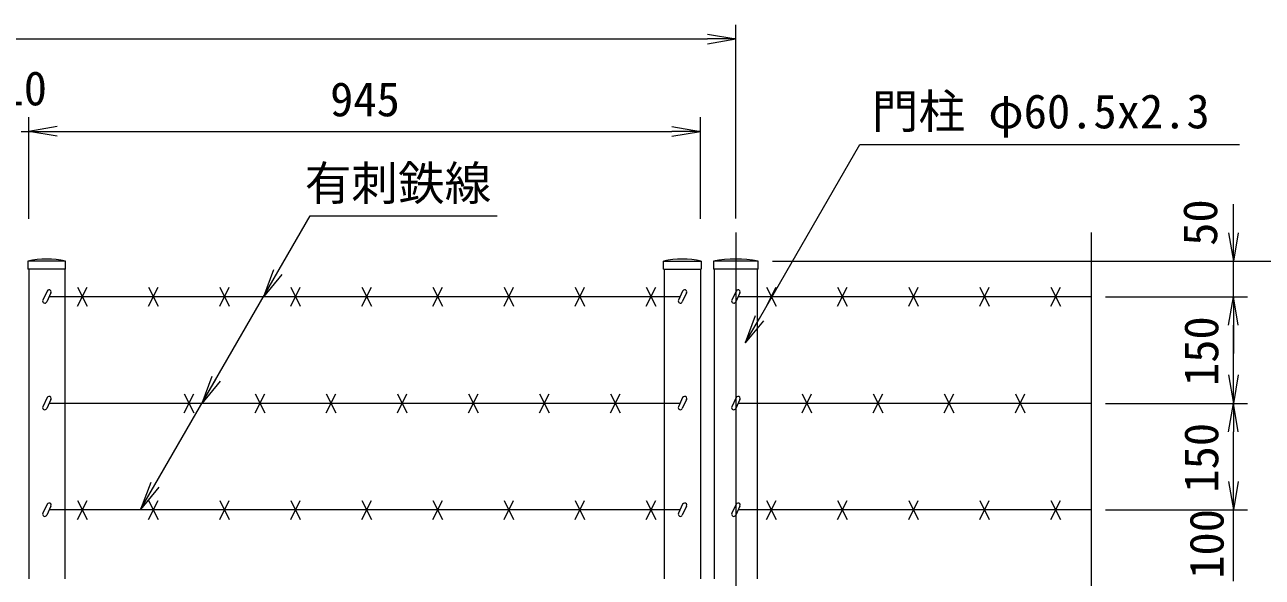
# Model space of a CAD drawing. Units: millimetres, scale not verified. Extents: x -4200 to 4200, y -2970 to 2970.
# Drawn here: x 1484 to 3225, y 967 to 1744 of the extents above; entities that cross this region are included whole.
import ezdxf
from ezdxf.enums import TextEntityAlignment as Align

# ---------------------------------------------------------------- set-up
doc = ezdxf.new("R2010")
doc.units = ezdxf.units.MM
doc.header["$LTSCALE"] = 20
doc.linetypes.add('USER1', pattern=[50.8, 31.75, -6.35, 6.35, -6.35])
for name, color, linetype, lineweight in [('0-2_D-BMK', 2, 'USER1', 13), ('0-3_D-STR1', 1, 'Continuous', 18), ('0-6_D-STR3', 3, 'Continuous', 13), ('0-7_0', 7, 'Continuous', 9), ('0-8_D-STR-DIM', 7, 'Continuous', 9), ('0-A_D-STR-TXT', 7, 'Continuous', 9)]:
    doc.layers.add(name, color=color, linetype=linetype, lineweight=lineweight)
doc.styles.add('ＭＳ ゴシック', font='')
doc.styles.get('ＭＳ ゴシック').set_extended_font_data('MS Gothic')

# ---------------------------------------------------------------- blocks, each defined once
blk = doc.blocks.new('_Open')
at = {"layer": '0-7_0'}
blk.add_line((-20, 3.33), (0, 0), dxfattribs=at)
blk.add_lwpolyline([(-20, -3.33), (0, 0), (-20, 0)], dxfattribs=at)
blk = doc.blocks.new('MLeader9')
at = {"layer": '0-8_D-STR-DIM'}
blk.add_line((1672.67, 1093.48), (1646.89, 1062.17), dxfattribs=at)
for points in [[(1666.89, 1096.81), (1885.23, 1474.98), (2141.44, 1474.98), (2148.64, 1474.98)], [(1661.12, 1100.14), (1646.89, 1062.17), (1666.89, 1096.81)]]:
    blk.add_lwpolyline(points, dxfattribs=at)
blk = doc.blocks.new('MLeader10')
at = {"layer": '0-7_0'}
blk.add_line((2523.23, 1327.62), (2497.46, 1296.31), dxfattribs=at)
for points in [[(2517.46, 1330.95), (2658.6, 1575.42), (3185.68, 1575.42), (3192.88, 1575.42)], [(2511.68, 1334.28), (2497.46, 1296.31), (2517.46, 1330.95)]]:
    blk.add_lwpolyline(points, dxfattribs=at)

msp = doc.modelspace()

# ---------------------------------------------------------------- linework, layer by layer
at = {"layer": '0-2_D-BMK'}
msp.add_line((2484.22, 1451.52), (2484.22, -868.63), dxfattribs=at)
at = {"layer": '0-3_D-STR1'}
for p, q in [((1541.47, 1411.37), (1488.27, 1411.37)), ((1488.27, 1411.37), (1488.27, 1400.37)), ((1541.47, 1400.37), (1541.47, 1411.37)), ((2382.47, 1411.37), (2435.67, 1411.37)), ((2382.47, 1400.37), (2382.47, 1411.37)), ((2435.67, 1411.37), (2435.67, 1400.37)), ((2515.67, 1411.37), (2452.77, 1411.37)), ((2452.77, 1411.37), (2452.77, 1400.37)), ((2515.67, 1400.37), (2515.67, 1411.37)), ((1541.47, 1400.37), (1488.27, 1400.37)), ((1489.47, 1400.37), (1489.47, 964.37)), ((1540.27, 1400.37), (1540.27, 964.37)), ((2382.47, 1400.37), (2435.67, 1400.37)), ((2383.67, 1400.37), (2383.67, 964.37)), ((2434.47, 1400.37), (2434.47, 964.37)), ((2515.67, 1400.37), (2452.77, 1400.37)), ((2453.97, 1400.37), (2453.97, 964.37)), ((2514.47, 1400.37), (2514.47, 964.37))]:
    msp.add_line(p, q, dxfattribs=at)
for centre, radius, start, end in [((1514.87, 1294.94), 119.43, 77.13052, 102.86948), ((2409.07, 1294.94), 119.43, 77.13052, 102.86948), ((2484.22, 1248.02), 166.35, 79.10214, 100.89786)]:
    msp.add_arc(centre, radius, start, end, dxfattribs=at)
at = {"layer": '0-6_D-STR3'}
for p, q in [((1515.3, 1369.4), (1509.35, 1356.64)), ((1520.74, 1366.86), (1514.79, 1354.1)), ((2405.76, 1361.37), (1518.18, 1361.37)), ((1558.16, 1374.78), (1571.57, 1347.95)), ((1558.16, 1347.95), (1571.57, 1374.78)), ((1658.16, 1374.78), (1671.57, 1347.95)), ((1658.16, 1347.95), (1671.57, 1374.78)), ((1758.16, 1374.78), (1771.57, 1347.95)), ((1758.16, 1347.95), (1771.57, 1374.78)), ((1858.16, 1374.78), (1871.57, 1347.95)), ((1858.16, 1347.95), (1871.57, 1374.78)), ((1958.16, 1374.78), (1971.57, 1347.95)), ((1958.16, 1347.95), (1971.57, 1374.78)), ((2058.16, 1374.78), (2071.57, 1347.95)), ((2058.16, 1347.95), (2071.57, 1374.78)), ((2158.16, 1374.78), (2171.57, 1347.95)), ((2158.16, 1347.95), (2171.57, 1374.78)), ((2258.16, 1374.78), (2271.57, 1347.95)), ((2258.16, 1347.95), (2271.57, 1374.78)), ((2358.16, 1374.78), (2371.57, 1347.95)), ((2358.16, 1347.95), (2371.57, 1374.78)), ((2409.5, 1369.4), (2403.55, 1356.64)), ((2414.94, 1366.86), (2408.99, 1354.1)), ((2484.65, 1369.4), (2478.7, 1356.64)), ((2490.09, 1366.86), (2484.14, 1354.1)), ((2984.22, 1361.37), (2487.53, 1361.37)), ((2527.51, 1374.78), (2540.92, 1347.95)), ((2527.51, 1347.95), (2540.92, 1374.78)), ((2627.51, 1374.78), (2640.92, 1347.95)), ((2627.51, 1347.95), (2640.92, 1374.78)), ((2727.51, 1374.78), (2740.92, 1347.95)), ((2727.51, 1347.95), (2740.92, 1374.78)), ((2827.51, 1374.78), (2840.92, 1347.95)), ((2827.51, 1347.95), (2840.92, 1374.78)), ((2927.51, 1374.78), (2940.92, 1347.95)), ((2927.51, 1347.95), (2940.92, 1374.78)), ((1515.3, 1219.4), (1509.35, 1206.64)), ((1708.16, 1224.78), (1721.57, 1197.95)), ((1708.16, 1197.95), (1721.57, 1224.78)), ((1808.16, 1224.78), (1821.57, 1197.95)), ((1808.16, 1197.95), (1821.57, 1224.78)), ((1908.16, 1224.78), (1921.57, 1197.95)), ((1908.16, 1197.95), (1921.57, 1224.78)), ((2008.16, 1224.78), (2021.57, 1197.95)), ((2008.16, 1197.95), (2021.57, 1224.78)), ((2108.16, 1224.78), (2121.57, 1197.95)), ((2108.16, 1197.95), (2121.57, 1224.78)), ((2208.16, 1224.78), (2221.57, 1197.95)), ((2208.16, 1197.95), (2221.57, 1224.78)), ((2308.16, 1224.78), (2321.57, 1197.95)), ((2308.16, 1197.95), (2321.57, 1224.78)), ((2409.5, 1219.4), (2403.55, 1206.64)), ((2484.65, 1219.4), (2478.7, 1206.64)), ((2577.51, 1224.78), (2590.92, 1197.95)), ((2577.51, 1197.95), (2590.92, 1224.78)), ((2677.51, 1224.78), (2690.92, 1197.95)), ((2677.51, 1197.95), (2690.92, 1224.78)), ((2777.51, 1224.78), (2790.92, 1197.95)), ((2777.51, 1197.95), (2790.92, 1224.78)), ((2877.51, 1224.78), (2890.92, 1197.95)), ((2877.51, 1197.95), (2890.92, 1224.78)), ((1520.74, 1216.86), (1514.79, 1204.1)), ((2405.76, 1211.37), (1518.18, 1211.37)), ((2414.94, 1216.86), (2408.99, 1204.1)), ((2490.09, 1216.86), (2484.14, 1204.1)), ((2984.22, 1211.37), (2487.53, 1211.37)), ((1515.3, 1069.4), (1509.35, 1056.64)), ((1520.74, 1066.86), (1514.79, 1054.1)), ((1558.16, 1074.78), (1571.57, 1047.95)), ((1558.16, 1047.95), (1571.57, 1074.78)), ((1658.16, 1074.78), (1671.57, 1047.95)), ((1658.16, 1047.95), (1671.57, 1074.78)), ((1758.16, 1074.78), (1771.57, 1047.95)), ((1758.16, 1047.95), (1771.57, 1074.78)), ((1858.16, 1074.78), (1871.57, 1047.95)), ((1858.16, 1047.95), (1871.57, 1074.78)), ((1958.16, 1074.78), (1971.57, 1047.95)), ((1958.16, 1047.95), (1971.57, 1074.78)), ((2058.16, 1074.78), (2071.57, 1047.95)), ((2058.16, 1047.95), (2071.57, 1074.78)), ((2158.16, 1074.78), (2171.57, 1047.95)), ((2158.16, 1047.95), (2171.57, 1074.78)), ((2258.16, 1074.78), (2271.57, 1047.95)), ((2258.16, 1047.95), (2271.57, 1074.78)), ((2358.16, 1074.78), (2371.57, 1047.95)), ((2358.16, 1047.95), (2371.57, 1074.78)), ((2409.5, 1069.4), (2403.55, 1056.64)), ((2414.94, 1066.86), (2408.99, 1054.1)), ((2484.65, 1069.4), (2478.7, 1056.64)), ((2490.09, 1066.86), (2484.14, 1054.1)), ((2527.51, 1074.78), (2540.92, 1047.95)), ((2527.51, 1047.95), (2540.92, 1074.78)), ((2627.51, 1074.78), (2640.92, 1047.95)), ((2627.51, 1047.95), (2640.92, 1074.78)), ((2727.51, 1074.78), (2740.92, 1047.95)), ((2727.51, 1047.95), (2740.92, 1074.78)), ((2827.51, 1074.78), (2840.92, 1047.95)), ((2827.51, 1047.95), (2840.92, 1074.78)), ((2927.51, 1074.78), (2940.92, 1047.95)), ((2927.51, 1047.95), (2940.92, 1074.78)), ((2405.76, 1061.37), (1518.18, 1061.37)), ((2984.22, 1061.37), (2487.53, 1061.37))]:
    msp.add_line(p, q, dxfattribs=at)
for centre, start, end in [((1518.02, 1368.13), 334.99524, 154.99707), ((2412.22, 1368.13), 334.99524, 154.99707), ((2487.37, 1368.13), 334.99524, 154.99707), ((1512.07, 1355.37), 154.99707, 334.99524), ((2406.27, 1355.37), 154.99707, 334.99524), ((2481.42, 1355.37), 154.99707, 334.99524), ((1518.02, 1218.13), 334.99524, 154.99707), ((2412.22, 1218.13), 334.99524, 154.99707), ((2487.37, 1218.13), 334.99524, 154.99707), ((1512.07, 1205.37), 154.99707, 334.99524), ((2406.27, 1205.37), 154.99707, 334.99524), ((2481.42, 1205.37), 154.99707, 334.99524), ((1518.02, 1068.13), 334.99524, 154.99707), ((2412.22, 1068.13), 334.99524, 154.99707), ((2487.37, 1068.13), 334.99524, 154.99707), ((1512.07, 1055.37), 154.99707, 334.99524), ((2406.27, 1055.37), 154.99707, 334.99524), ((2481.42, 1055.37), 154.99707, 334.99524)]:
    msp.add_arc(centre, 3, start, end, dxfattribs=at)
at = {"layer": '0-8_D-STR-DIM'}
for p, q in [((2484.22, 1471.52), (2484.22, 1744.03)), ((524.22, 1724.03), (2444.22, 1724.03)), ((1489.47, 1470.81), (1489.47, 1614.03)), ((1489.47, 1490.81), (1489.47, 1614.03)), ((2434.47, 1470.81), (2434.47, 1614.03)), ((1478.97, 1594.03), (1489.47, 1594.03)), ((1529.47, 1594.03), (2394.47, 1594.03)), ((1529.47, 1594.03), (1569.47, 1594.03)), ((3184.22, 1451.37), (3184.22, 1491.37)), ((2984.22, 1451.52), (2984.22, 215.59)), ((2535.67, 1411.37), (3204.22, 1411.37)), ((2535.67, 1411.37), (3464.22, 1411.37)), ((2535.67, 1411.37), (3334.22, 1411.37)), ((3184.22, 1361.37), (3184.22, 1411.37)), ((3004.22, 1361.37), (3204.22, 1361.37)), ((3004.22, 1361.37), (3204.22, 1361.37)), ((3184.22, 1251.37), (3184.22, 1321.37)), ((3184.22, 1321.37), (3184.22, 1281.37)), ((3004.22, 1211.37), (3204.22, 1211.37)), ((3004.22, 1211.37), (3204.22, 1211.37)), ((3184.22, 1101.37), (3184.22, 1171.37)), ((3184.22, 1101.37), (3184.22, 1141.37)), ((3004.22, 1061.37), (3204.22, 1061.37)), ((3024.22, 1061.37), (3204.22, 1061.37)), ((3184.22, 961.37), (3184.22, 1061.37))]:
    msp.add_line(p, q, dxfattribs=at)

# ---------------------------------------------------------------- block references
at = {"layer": '0-7_0'}
msp.add_blockref('MLeader10', (0, 0), dxfattribs=at)
at = {"layer": '0-8_D-STR-DIM', "xscale": 2, "yscale": 2}
for p in [(2484.22, 1724.03), (2434.47, 1594.03)]:
    msp.add_blockref('_Open', p, dxfattribs=at)
for p, rotation in [((1489.47, 1594.03), 180), ((1489.47, 1594.03), 180), ((3184.22, 1411.37), 270), ((1819.63, 1361.37), 240), ((3184.22, 1361.37), 90), ((3184.22, 1361.37), 90), ((1733.03, 1211.37), 240), ((3184.22, 1211.37), 270), ((3184.22, 1211.37), 90), ((3184.22, 1061.37), 270), ((3184.22, 1061.37), 270)]:
    msp.add_blockref('_Open', p, dxfattribs=dict(at, rotation=rotation))
at = {"layer": '0-8_D-STR-DIM'}
msp.add_blockref('MLeader9', (0, 0), dxfattribs=at)

# ---------------------------------------------------------------- texts
at = {"layer": '0-8_D-STR-DIM', "style": 'ＭＳ ゴシック'}
for s, p in [('10', (1449.82, 1616.19)), ('945', (1913.49, 1600.78))]:
    msp.add_text(s, height=48.09, dxfattribs=at).set_placement(p, align=Align.BOTTOM_LEFT)
for s, p in [('50', (3175.91, 1433.01)), ('150', (3177.47, 1235.72)), ('150', (3177.47, 1085.72)), ('100', (3184.97, 964.53))]:
    msp.add_text(s, height=48.09, rotation=90, dxfattribs=at).set_placement(p, align=Align.BOTTOM_LEFT)
at = {"layer": '0-A_D-STR-TXT', "style": 'ＭＳ ゴシック'}
for s, p in [('門柱 φ60.5x2.3', (2675.64, 1583.79)), ('有刺鉄線', (1877.86, 1482.65))]:
    msp.add_text(s, height=48.09, dxfattribs=at).set_placement(p, align=Align.BOTTOM_LEFT)

doc.saveas('drawing.dxf')
